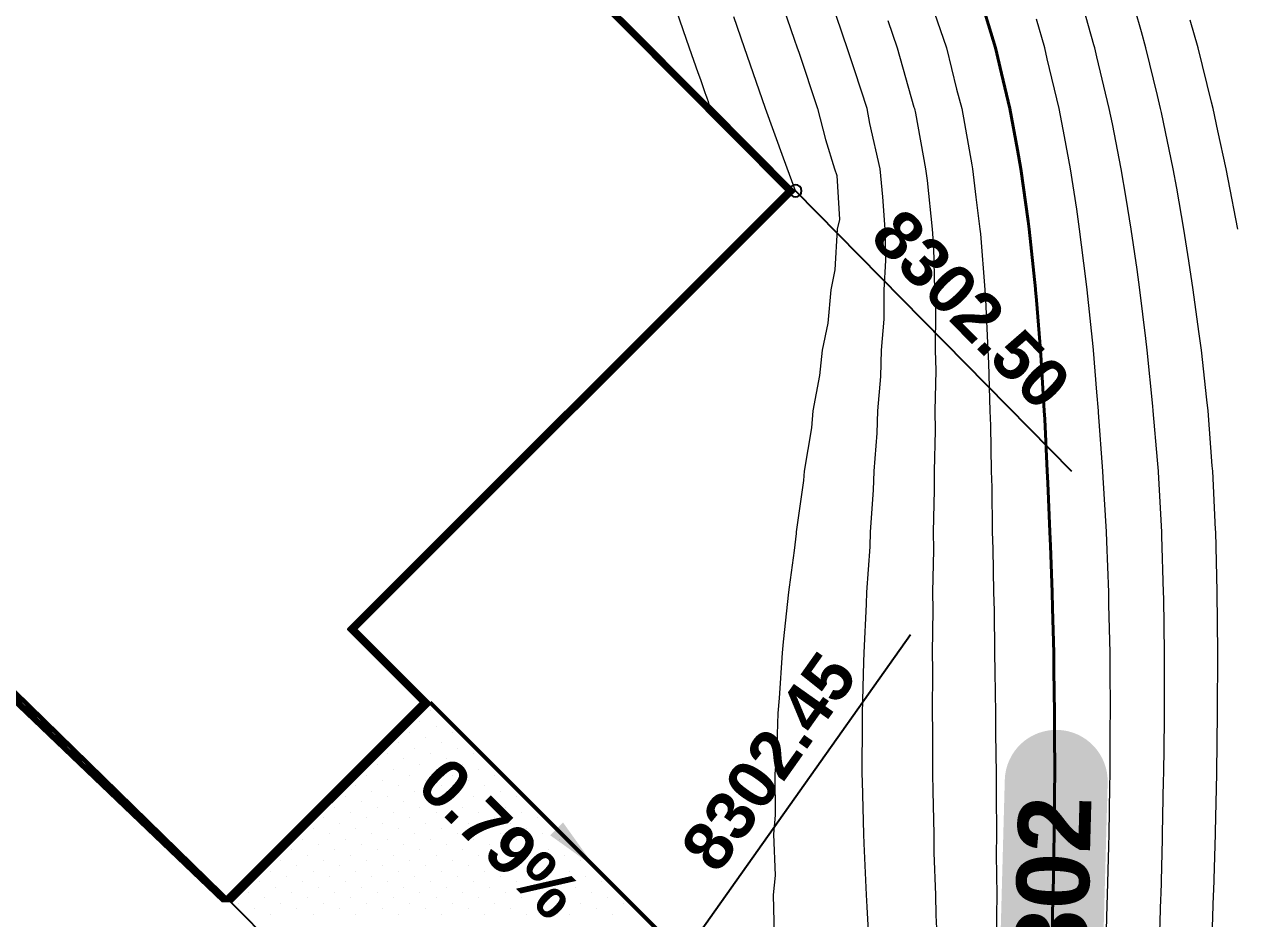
# Model space of a CAD drawing. Extents: x 2799052 to 2815686, y 1319509 to 1336143.
# Drawn here: x 2807441.17 to 2807461.22, y 1327842.25 to 1327857.03 of the extents above; entities that cross this region are included whole.
import ezdxf

# ---------------------------------------------------------------- set-up
doc = ezdxf.new("R2010")
doc.units = 0
doc.header["$LTSCALE"] = 0.5
doc.header["$MEASUREMENT"] = 0
doc.layers.add('C-Road-Asph-Hach-Bdry', color=64, linetype='Continuous', lineweight=25, plot=False)
doc.layers.add('C-SWLK-Hach-Bdry', color=222, linetype='Continuous', lineweight=25, plot=False)
for name, color, linetype, lineweight in [('C-SWLK', 3, 'Continuous', 50), ('C-SWLK-HACH', 150, 'Continuous', 35), ('C-Topo-Cont-10th', 8, 'Continuous', 13), ('C-TOPO-CONT-1FT', 7, 'Continuous', 40), ('C-TOPO-SLOP', 1, 'Continuous', 25), ('C-TOPO-SPOT', 2, 'Continuous', 25)]:
    doc.layers.add(name, color=color, linetype=linetype, lineweight=lineweight)
doc.layers.add('C-TOPO-CONT-TEXT-1FT', color=1, linetype='Continuous')
doc.layers.add('C-TOPO-USER', color=40, linetype='Continuous')
doc.styles.add('Swiss 721 BT', font='swissb.ttf', dxfattribs={"height": 2})

msp = doc.modelspace()

# ---------------------------------------------------------------- hatches: boundary and pattern name
at = {"true_color": 0x000000}
msp.add_hatch(color=18, dxfattribs=at).paths.add_polyline_path([(2807458.084, 1327839.443, 0.414214), (2807458.957, 1327840.269), (2807459.073, 1327844.496, 0.414214), (2807458.246, 1327845.369, 0.414214), (2807457.373, 1327844.542), (2807457.258, 1327840.315, 0.414214)], flags=0)

# ---------------------------------------------------------------- linework, layer by layer
at = {"color": 0, "linetype": 'ByBlock'}
for start, end in [(45, 225), (225, 45)]:
    msp.add_arc((2807453.915, 1327854.279, 8302.5), 0.1, start, end, dxfattribs=at)
at = {"layer": 'C-Road-Asph-Hach-Bdry'}
msp.add_circle((2807368.688, 1327825.522), 8317.007, dxfattribs=at)
at = {"layer": 'C-SWLK'}
for p in [(2807444.575, 1327842.524), (2807455.594, 1327838.104)]:
    msp.add_line(p, (2807447.875, 1327845.824), dxfattribs=at)
at = {"layer": 'C-SWLK-HACH', "linetype": 'Continuous'}
for p, q in [((2807447.885, 1327845.684), (2807447.885, 1327845.684)), ((2807447.708, 1327845.507), (2807447.708, 1327845.507)), ((2807447.974, 1327845.419), (2807447.974, 1327845.419)), ((2807447.532, 1327845.33), (2807447.532, 1327845.33)), ((2807447.797, 1327845.242), (2807447.797, 1327845.242)), ((2807448.239, 1327845.33), (2807448.239, 1327845.33)), ((2807447.178, 1327844.977), (2807447.178, 1327844.977)), ((2807447.355, 1327845.154), (2807447.355, 1327845.154)), ((2807447.62, 1327845.065), (2807447.62, 1327845.065)), ((2807447.885, 1327844.977), (2807447.885, 1327844.977)), ((2807448.062, 1327845.154), (2807448.062, 1327845.154)), ((2807448.327, 1327845.065), (2807448.327, 1327845.065)), ((2807448.592, 1327844.977), (2807448.592, 1327844.977)), ((2807447.001, 1327844.8), (2807447.001, 1327844.8)), ((2807447.443, 1327844.888), (2807447.443, 1327844.888)), ((2807447.708, 1327844.8), (2807447.708, 1327844.8)), ((2807448.15, 1327844.888), (2807448.15, 1327844.888)), ((2807448.416, 1327844.8), (2807448.416, 1327844.8)), ((2807446.825, 1327844.623), (2807446.825, 1327844.623)), ((2807447.267, 1327844.712), (2807447.267, 1327844.712)), ((2807447.532, 1327844.623), (2807447.532, 1327844.623)), ((2807447.974, 1327844.712), (2807447.974, 1327844.712)), ((2807448.239, 1327844.623), (2807448.239, 1327844.623)), ((2807448.681, 1327844.712), (2807448.681, 1327844.712)), ((2807448.946, 1327844.623), (2807448.946, 1327844.623)), ((2807446.648, 1327844.447), (2807446.648, 1327844.447)), ((2807446.913, 1327844.358), (2807446.913, 1327844.358)), ((2807447.09, 1327844.535), (2807447.09, 1327844.535)), ((2807447.355, 1327844.447), (2807447.355, 1327844.447)), ((2807447.62, 1327844.358), (2807447.62, 1327844.358)), ((2807447.797, 1327844.535), (2807447.797, 1327844.535)), ((2807448.062, 1327844.447), (2807448.062, 1327844.447)), ((2807448.327, 1327844.358), (2807448.327, 1327844.358)), ((2807448.504, 1327844.535), (2807448.504, 1327844.535)), ((2807448.769, 1327844.447), (2807448.769, 1327844.447)), ((2807448.769, 1327844.447), (2807448.769, 1327844.447)), ((2807449.034, 1327844.358), (2807449.034, 1327844.358)), ((2807446.471, 1327844.27), (2807446.471, 1327844.27)), ((2807446.736, 1327844.181), (2807446.736, 1327844.181)), ((2807447.178, 1327844.27), (2807447.178, 1327844.27)), ((2807447.443, 1327844.181), (2807447.443, 1327844.181)), ((2807447.885, 1327844.27), (2807447.885, 1327844.27)), ((2807448.15, 1327844.181), (2807448.15, 1327844.181)), ((2807448.592, 1327844.27), (2807448.592, 1327844.27)), ((2807448.858, 1327844.181), (2807448.858, 1327844.181)), ((2807449.299, 1327844.27), (2807449.299, 1327844.27)), ((2807446.294, 1327844.093), (2807446.294, 1327844.093)), ((2807446.559, 1327844.005), (2807446.559, 1327844.005)), ((2807447.001, 1327844.093), (2807447.001, 1327844.093)), ((2807447.267, 1327844.005), (2807447.267, 1327844.005)), ((2807447.708, 1327844.093), (2807447.708, 1327844.093)), ((2807447.974, 1327844.005), (2807447.974, 1327844.005)), ((2807448.416, 1327844.093), (2807448.416, 1327844.093)), ((2807448.681, 1327844.005), (2807448.681, 1327844.005)), ((2807449.123, 1327844.093), (2807449.123, 1327844.093)), ((2807449.388, 1327844.005), (2807449.388, 1327844.005)), ((2807446.117, 1327843.916), (2807446.117, 1327843.916)), ((2807446.383, 1327843.828), (2807446.383, 1327843.828)), ((2807446.825, 1327843.916), (2807446.825, 1327843.916)), ((2807447.09, 1327843.828), (2807447.09, 1327843.828)), ((2807447.532, 1327843.916), (2807447.532, 1327843.916)), ((2807447.797, 1327843.828), (2807447.797, 1327843.828)), ((2807448.239, 1327843.916), (2807448.239, 1327843.916)), ((2807448.504, 1327843.828), (2807448.504, 1327843.828)), ((2807448.946, 1327843.916), (2807448.946, 1327843.916)), ((2807449.211, 1327843.828), (2807449.211, 1327843.828)), ((2807449.653, 1327843.916), (2807449.653, 1327843.916)), ((2807445.764, 1327843.563), (2807445.764, 1327843.563)), ((2807445.941, 1327843.739), (2807445.941, 1327843.739)), ((2807446.206, 1327843.651), (2807446.206, 1327843.651)), ((2807446.471, 1327843.563), (2807446.471, 1327843.563)), ((2807446.648, 1327843.739), (2807446.648, 1327843.739)), ((2807446.913, 1327843.651), (2807446.913, 1327843.651)), ((2807447.178, 1327843.563), (2807447.178, 1327843.563)), ((2807447.355, 1327843.739), (2807447.355, 1327843.739)), ((2807447.62, 1327843.651), (2807447.62, 1327843.651)), ((2807447.885, 1327843.563), (2807447.885, 1327843.563)), ((2807448.062, 1327843.739), (2807448.062, 1327843.739)), ((2807448.327, 1327843.651), (2807448.327, 1327843.651)), ((2807448.592, 1327843.563), (2807448.592, 1327843.563)), ((2807448.769, 1327843.739), (2807448.769, 1327843.739)), ((2807449.034, 1327843.651), (2807449.034, 1327843.651)), ((2807449.299, 1327843.563), (2807449.299, 1327843.563)), ((2807449.476, 1327843.739), (2807449.476, 1327843.739)), ((2807449.741, 1327843.651), (2807449.741, 1327843.651)), ((2807450.007, 1327843.563), (2807450.007, 1327843.563)), ((2807445.587, 1327843.386), (2807445.587, 1327843.386)), ((2807446.029, 1327843.474), (2807446.029, 1327843.474)), ((2807446.294, 1327843.386), (2807446.294, 1327843.386)), ((2807446.736, 1327843.474), (2807446.736, 1327843.474)), ((2807446.736, 1327843.474), (2807446.736, 1327843.474)), ((2807447.001, 1327843.386), (2807447.001, 1327843.386)), ((2807447.443, 1327843.474), (2807447.443, 1327843.474)), ((2807447.708, 1327843.386), (2807447.708, 1327843.386)), ((2807448.15, 1327843.474), (2807448.15, 1327843.474)), ((2807448.416, 1327843.386), (2807448.416, 1327843.386)), ((2807448.858, 1327843.474), (2807448.858, 1327843.474)), ((2807449.123, 1327843.386), (2807449.123, 1327843.386)), ((2807449.565, 1327843.474), (2807449.565, 1327843.474)), ((2807449.83, 1327843.386), (2807449.83, 1327843.386)), ((2807445.41, 1327843.209), (2807445.41, 1327843.209)), ((2807445.852, 1327843.297), (2807445.852, 1327843.297)), ((2807446.117, 1327843.209), (2807446.117, 1327843.209)), ((2807446.559, 1327843.297), (2807446.559, 1327843.297)), ((2807446.825, 1327843.209), (2807446.825, 1327843.209)), ((2807447.267, 1327843.297), (2807447.267, 1327843.297)), ((2807447.532, 1327843.209), (2807447.532, 1327843.209)), ((2807447.974, 1327843.297), (2807447.974, 1327843.297)), ((2807448.239, 1327843.209), (2807448.239, 1327843.209)), ((2807448.681, 1327843.297), (2807448.681, 1327843.297)), ((2807448.946, 1327843.209), (2807448.946, 1327843.209)), ((2807449.388, 1327843.297), (2807449.388, 1327843.297)), ((2807449.653, 1327843.209), (2807449.653, 1327843.209)), ((2807450.095, 1327843.297), (2807450.095, 1327843.297)), ((2807450.36, 1327843.209), (2807450.36, 1327843.209)), ((2807445.234, 1327843.032), (2807445.234, 1327843.032)), ((2807445.676, 1327843.121), (2807445.676, 1327843.121)), ((2807445.941, 1327843.032), (2807445.941, 1327843.032)), ((2807446.383, 1327843.121), (2807446.383, 1327843.121)), ((2807446.648, 1327843.032), (2807446.648, 1327843.032)), ((2807447.09, 1327843.121), (2807447.09, 1327843.121)), ((2807447.355, 1327843.032), (2807447.355, 1327843.032)), ((2807447.797, 1327843.121), (2807447.797, 1327843.121)), ((2807448.062, 1327843.032), (2807448.062, 1327843.032)), ((2807448.504, 1327843.121), (2807448.504, 1327843.121)), ((2807448.769, 1327843.032), (2807448.769, 1327843.032)), ((2807449.211, 1327843.121), (2807449.211, 1327843.121)), ((2807449.476, 1327843.032), (2807449.476, 1327843.032)), ((2807449.918, 1327843.121), (2807449.918, 1327843.121)), ((2807450.183, 1327843.032), (2807450.183, 1327843.032)), ((2807445.057, 1327842.856), (2807445.057, 1327842.856)), ((2807445.322, 1327842.767), (2807445.322, 1327842.767)), ((2807445.499, 1327842.944), (2807445.499, 1327842.944)), ((2807445.764, 1327842.856), (2807445.764, 1327842.856)), ((2807446.029, 1327842.767), (2807446.029, 1327842.767)), ((2807446.206, 1327842.944), (2807446.206, 1327842.944)), ((2807446.471, 1327842.856), (2807446.471, 1327842.856)), ((2807446.736, 1327842.767), (2807446.736, 1327842.767)), ((2807446.913, 1327842.944), (2807446.913, 1327842.944)), ((2807447.178, 1327842.856), (2807447.178, 1327842.856)), ((2807447.443, 1327842.767), (2807447.443, 1327842.767)), ((2807447.62, 1327842.944), (2807447.62, 1327842.944)), ((2807447.885, 1327842.856), (2807447.885, 1327842.856)), ((2807448.15, 1327842.767), (2807448.15, 1327842.767)), ((2807448.327, 1327842.944), (2807448.327, 1327842.944)), ((2807448.592, 1327842.856), (2807448.592, 1327842.856)), ((2807448.858, 1327842.767), (2807448.858, 1327842.767)), ((2807449.034, 1327842.944), (2807449.034, 1327842.944)), ((2807449.299, 1327842.856), (2807449.299, 1327842.856)), ((2807449.565, 1327842.767), (2807449.565, 1327842.767)), ((2807449.741, 1327842.944), (2807449.741, 1327842.944)), ((2807449.741, 1327842.944), (2807449.741, 1327842.944)), ((2807450.007, 1327842.856), (2807450.007, 1327842.856)), ((2807450.272, 1327842.767), (2807450.272, 1327842.767)), ((2807450.449, 1327842.944), (2807450.449, 1327842.944)), ((2807450.714, 1327842.856), (2807450.714, 1327842.856)), ((2807444.88, 1327842.679), (2807444.88, 1327842.679)), ((2807445.145, 1327842.59), (2807445.145, 1327842.59)), ((2807445.587, 1327842.679), (2807445.587, 1327842.679)), ((2807445.852, 1327842.59), (2807445.852, 1327842.59)), ((2807446.294, 1327842.679), (2807446.294, 1327842.679)), ((2807446.559, 1327842.59), (2807446.559, 1327842.59)), ((2807447.001, 1327842.679), (2807447.001, 1327842.679)), ((2807447.267, 1327842.59), (2807447.267, 1327842.59)), ((2807447.708, 1327842.679), (2807447.708, 1327842.679)), ((2807447.974, 1327842.59), (2807447.974, 1327842.59)), ((2807448.416, 1327842.679), (2807448.416, 1327842.679)), ((2807448.681, 1327842.59), (2807448.681, 1327842.59)), ((2807449.123, 1327842.679), (2807449.123, 1327842.679)), ((2807449.388, 1327842.59), (2807449.388, 1327842.59)), ((2807449.83, 1327842.679), (2807449.83, 1327842.679)), ((2807450.095, 1327842.59), (2807450.095, 1327842.59)), ((2807450.537, 1327842.679), (2807450.537, 1327842.679)), ((2807450.802, 1327842.59), (2807450.802, 1327842.59)), ((2807444.703, 1327842.502), (2807444.703, 1327842.502)), ((2807444.703, 1327842.502), (2807444.703, 1327842.502)), ((2807444.968, 1327842.414), (2807444.968, 1327842.414)), ((2807445.41, 1327842.502), (2807445.41, 1327842.502)), ((2807445.676, 1327842.414), (2807445.676, 1327842.414)), ((2807446.117, 1327842.502), (2807446.117, 1327842.502)), ((2807446.383, 1327842.414), (2807446.383, 1327842.414)), ((2807446.825, 1327842.502), (2807446.825, 1327842.502)), ((2807447.09, 1327842.414), (2807447.09, 1327842.414)), ((2807447.532, 1327842.502), (2807447.532, 1327842.502)), ((2807447.797, 1327842.414), (2807447.797, 1327842.414)), ((2807448.239, 1327842.502), (2807448.239, 1327842.502)), ((2807448.504, 1327842.414), (2807448.504, 1327842.414)), ((2807448.946, 1327842.502), (2807448.946, 1327842.502)), ((2807449.211, 1327842.414), (2807449.211, 1327842.414)), ((2807449.653, 1327842.502), (2807449.653, 1327842.502)), ((2807449.918, 1327842.414), (2807449.918, 1327842.414)), ((2807450.36, 1327842.502), (2807450.36, 1327842.502)), ((2807450.625, 1327842.414), (2807450.625, 1327842.414)), ((2807451.067, 1327842.502), (2807451.067, 1327842.502)), ((2807445.234, 1327842.325), (2807445.234, 1327842.325)), ((2807445.941, 1327842.325), (2807445.941, 1327842.325)), ((2807446.648, 1327842.325), (2807446.648, 1327842.325)), ((2807447.355, 1327842.325), (2807447.355, 1327842.325)), ((2807448.062, 1327842.325), (2807448.062, 1327842.325)), ((2807448.769, 1327842.325), (2807448.769, 1327842.325)), ((2807449.476, 1327842.325), (2807449.476, 1327842.325)), ((2807450.183, 1327842.325), (2807450.183, 1327842.325)), ((2807450.89, 1327842.325), (2807450.89, 1327842.325))]:
    msp.add_line(p, q, dxfattribs=at)
at = {"layer": 'C-SWLK-Hach-Bdry'}
for p, q in [((2807444.575, 1327842.524), (2807447.875, 1327845.824)), ((2807447.875, 1327845.824), (2807455.594, 1327838.104)), ((2807448.759, 1327838.34), (2807444.575, 1327842.524))]:
    msp.add_line(p, q, dxfattribs=at)
at = {"layer": 'C-Topo-Cont-10th'}
for points, elevation in [([(2807433.99, 1327852.847), (2807443.72, 1327843.333), (2807444.499, 1327842.589), (2807444.509, 1327842.589), (2807447.503, 1327845.583), (2807447.744, 1327845.824), (2807447.656, 1327845.912), (2807446.536, 1327847.032), (2807453.255, 1327853.751), (2807453.783, 1327854.279), (2807433.868, 1327874.326)], 8303.9), ([(2807434.063, 1327852.749), (2807443.007, 1327844.005), (2807444.494, 1327842.585), (2807444.514, 1327842.585), (2807447.294, 1327845.365), (2807447.753, 1327845.824), (2807447.585, 1327845.992), (2807446.545, 1327847.032), (2807452.785, 1327853.271), (2807453.793, 1327854.279), (2807435.3, 1327872.894)], 8303.8), ([(2807436.732, 1327871.462), (2807453.802, 1327854.279), (2807452.314, 1327852.791), (2807446.554, 1327847.032), (2807447.514, 1327846.072), (2807447.762, 1327845.824), (2807447.085, 1327845.146), (2807444.519, 1327842.58), (2807444.49, 1327842.58), (2807442.294, 1327844.676), (2807434.136, 1327852.652)], 8303.7), ([(2807441.057, 1327870.644), (2807441.234, 1327869.983), (2807441.325, 1327869.644), (2807441.45, 1327869.198), (2807441.605, 1327868.644), (2807441.67, 1327868.418), (2807441.893, 1327867.644), (2807441.895, 1327867.637), (2807442.186, 1327866.644), (2807442.311, 1327866.227), (2807442.318, 1327866.202), (2807442.459, 1327865.735), (2807453.84, 1327854.279), (2807450.432, 1327850.872), (2807446.592, 1327847.032), (2807447.232, 1327846.392), (2807447.8, 1327845.824), (2807446.248, 1327844.272), (2807444.538, 1327842.561), (2807444.471, 1327842.561), (2807439.442, 1327847.362)], 8303.3), ([(2807438.164, 1327870.03), (2807453.812, 1327854.279), (2807451.844, 1327852.312), (2807446.564, 1327847.032), (2807447.444, 1327846.152), (2807447.772, 1327845.824), (2807446.876, 1327844.928), (2807444.523, 1327842.575), (2807444.485, 1327842.575), (2807441.581, 1327845.348), (2807434.209, 1327852.555)], 8303.6), ([(2807439.596, 1327868.598), (2807453.821, 1327854.279), (2807451.373, 1327851.832), (2807446.573, 1327847.032), (2807447.373, 1327846.232), (2807447.781, 1327845.824), (2807446.667, 1327844.709), (2807444.528, 1327842.571), (2807444.48, 1327842.571), (2807440.868, 1327846.019)], 8303.5), ([(2807441.028, 1327867.166), (2807453.83, 1327854.279), (2807450.902, 1327851.352), (2807446.582, 1327847.032), (2807447.302, 1327846.312), (2807447.79, 1327845.824), (2807446.457, 1327844.491), (2807444.533, 1327842.566), (2807444.476, 1327842.566), (2807440.155, 1327846.691)], 8303.4), ([(2807443.891, 1327864.303), (2807453.849, 1327854.279), (2807449.961, 1327850.392), (2807446.601, 1327847.032), (2807447.161, 1327846.472), (2807447.809, 1327845.824), (2807446.039, 1327844.054), (2807444.542, 1327842.557), (2807444.466, 1327842.557), (2807438.728, 1327848.034)], 8303.2), ([(2807445.323, 1327862.871), (2807453.858, 1327854.279), (2807449.49, 1327849.912), (2807446.611, 1327847.032), (2807447.091, 1327846.552), (2807447.819, 1327845.824), (2807445.83, 1327843.835), (2807444.547, 1327842.552), (2807444.462, 1327842.552), (2807438.015, 1327848.705)], 8303.1), ([(2807448.187, 1327860.007), (2807453.877, 1327854.279), (2807448.549, 1327848.952), (2807446.629, 1327847.032), (2807446.949, 1327846.712), (2807447.837, 1327845.824), (2807445.412, 1327843.398), (2807444.556, 1327842.543), (2807444.452, 1327842.543), (2807436.589, 1327850.048)], 8302.9), ([(2807449.619, 1327858.575), (2807453.886, 1327854.279), (2807448.079, 1327848.472), (2807446.639, 1327847.032), (2807446.879, 1327846.792), (2807447.847, 1327845.824), (2807445.202, 1327843.179), (2807444.561, 1327842.538), (2807444.448, 1327842.538), (2807435.876, 1327850.72)], 8302.8), ([(2807453.598, 1327857.644), (2807453.895, 1327856.788), (2807453.943, 1327856.644), (2807453.967, 1327856.571), (2807454.279, 1327855.644), (2807454.409, 1327855.13), (2807454.561, 1327854.644), (2807454.596, 1327854.533), (2807454.64, 1327853.809), (2807454.603, 1327853.644), (2807454.567, 1327852.972), (2807454.496, 1327852.644), (2807454.446, 1327852.092), (2807454.354, 1327851.644), (2807454.313, 1327851.226), (2807454.203, 1327850.644), (2807454.176, 1327850.362), (2807454.058, 1327849.644), (2807454.044, 1327849.494), (2807453.927, 1327848.644), (2807453.925, 1327848.614), (2807453.895, 1327848.336), (2807453.809, 1327847.73), (2807453.796, 1327847.644), (2807453.713, 1327846.825), (2807453.692, 1327846.644), (2807453.644, 1327845.895), (2807453.62, 1327845.644), (2807453.6, 1327844.938), (2807453.575, 1327844.644), (2807453.581, 1327843.958), (2807453.551, 1327843.644), (2807453.576, 1327842.963), (2807453.544, 1327842.644), (2807453.563, 1327841.975)], 8302.4), ([(2807455.142, 1327841.644), (2807455.096, 1327842.442), (2807455.085, 1327842.644), (2807455.048, 1327843.491), (2807455.041, 1327843.644), (2807455.022, 1327844.517), (2807455.018, 1327844.644), (2807455.021, 1327845.518), (2807455.02, 1327845.644), (2807455.045, 1327846.494), (2807455.047, 1327846.644), (2807455.09, 1327847.448), (2807455.094, 1327847.644), (2807455.146, 1327848.393), (2807455.151, 1327848.644), (2807455.205, 1327849.334), (2807455.212, 1327849.644), (2807455.266, 1327850.273), (2807455.275, 1327850.644), (2807455.326, 1327851.213), (2807455.335, 1327851.644), (2807455.379, 1327852.16), (2807455.382, 1327852.644), (2807455.408, 1327853.13), (2807455.394, 1327853.644), (2807455.359, 1327854.18), (2807455.314, 1327854.644), (2807455.143, 1327855.396), (2807455.096, 1327855.644), (2807454.895, 1327856.264), (2807454.766, 1327856.644), (2807454.702, 1327856.837), (2807454.434, 1327857.644)], 8302.3), ([(2807459.923, 1327841.644), (2807459.953, 1327842.586), (2807459.955, 1327842.644), (2807459.978, 1327843.56), (2807459.981, 1327843.644), (2807459.998, 1327844.541), (2807460, 1327844.644), (2807460.01, 1327845.529), (2807460.011, 1327845.644), (2807460.011, 1327846.527), (2807460.012, 1327846.644), (2807459.999, 1327847.54), (2807459.998, 1327847.644), (2807459.968, 1327848.57), (2807459.966, 1327848.644), (2807459.911, 1327849.627), (2807459.911, 1327849.644), (2807459.895, 1327849.827), (2807459.825, 1327850.644), (2807459.819, 1327850.72), (2807459.723, 1327851.644), (2807459.702, 1327851.837), (2807459.603, 1327852.644), (2807459.558, 1327852.98), (2807459.463, 1327853.644), (2807459.38, 1327854.159), (2807459.297, 1327854.644), (2807459.151, 1327855.388), (2807459.099, 1327855.644), (2807458.895, 1327856.494), (2807458.86, 1327856.644), (2807458.846, 1327856.693), (2807458.578, 1327857.644)], 8301.8), ([(2807460.792, 1327841.746), (2807460.824, 1327842.644), (2807460.826, 1327842.713), (2807460.853, 1327843.644), (2807460.854, 1327843.685), (2807460.875, 1327844.644), (2807460.875, 1327844.664), (2807460.889, 1327845.644), (2807460.889, 1327845.65), (2807460.893, 1327846.644), (2807460.893, 1327846.646), (2807460.884, 1327847.644), (2807460.884, 1327847.655), (2807460.859, 1327848.644), (2807460.856, 1327848.682), (2807460.81, 1327849.644), (2807460.802, 1327849.736), (2807460.733, 1327850.644), (2807460.713, 1327850.825), (2807460.622, 1327851.644), (2807460.582, 1327851.956), (2807460.488, 1327852.644), (2807460.417, 1327853.122), (2807460.334, 1327853.644), (2807460.214, 1327854.325), (2807460.156, 1327854.644), (2807459.962, 1327855.577), (2807459.948, 1327855.644), (2807459.895, 1327855.857), (2807459.706, 1327856.644), (2807459.631, 1327856.908), (2807459.423, 1327857.644)], 8301.7), ([(2807451.895, 1327857.413), (2807452.158, 1327856.644), (2807452.301, 1327856.237), (2807452.343, 1327856.119), (2807452.394, 1327855.973), (2807452.418, 1327855.904), (2807452.433, 1327855.863), (2807452.442, 1327855.836), (2807452.449, 1327855.817), (2807452.454, 1327855.803), (2807452.458, 1327855.792), (2807452.461, 1327855.784), (2807452.463, 1327855.776), (2807452.483, 1327855.711), (2807453.905, 1327854.279), (2807447.137, 1327847.512), (2807446.657, 1327847.032), (2807446.737, 1327846.952), (2807447.865, 1327845.824), (2807444.784, 1327842.742), (2807444.57, 1327842.528), (2807444.438, 1327842.528), (2807438.56, 1327848.139)], 8302.6), ([(2807456.159, 1327857.379), (2807456.409, 1327856.644), (2807456.577, 1327855.961), (2807456.662, 1327855.644), (2807456.826, 1327854.713), (2807456.839, 1327854.644), (2807456.895, 1327854.178), (2807456.963, 1327853.644), (2807456.971, 1327853.568), (2807457.044, 1327852.644), (2807457.056, 1327852.482), (2807457.092, 1327851.644), (2807457.104, 1327851.434), (2807457.124, 1327850.644), (2807457.135, 1327850.403), (2807457.148, 1327849.644), (2807457.158, 1327849.381), (2807457.167, 1327848.644), (2807457.177, 1327848.361), (2807457.186, 1327847.644), (2807457.195, 1327847.343), (2807457.204, 1327846.644), (2807457.21, 1327846.328), (2807457.22, 1327845.644), (2807457.222, 1327845.317), (2807457.233, 1327844.644), (2807457.231, 1327844.308), (2807457.238, 1327843.644), (2807457.233, 1327843.306), (2807457.241, 1327842.644), (2807457.236, 1327842.303), (2807457.242, 1327841.644)], 8302.1), ([(2807451.051, 1327857.143), (2807453.896, 1327854.279), (2807447.608, 1327847.992), (2807446.648, 1327847.032), (2807446.808, 1327846.872), (2807447.856, 1327845.824), (2807444.993, 1327842.961), (2807444.566, 1327842.533), (2807444.443, 1327842.533), (2807435.163, 1327851.391)], 8302.7), ([(2807446.667, 1327847.032), (2807453.915, 1327854.279), (2807453.716, 1327854.823), (2807453.416, 1327855.644), (2807453.166, 1327856.372), (2807453.07, 1327856.644), (2807452.895, 1327857.157)], 8302.5), ([(2807455.442, 1327857.097), (2807455.595, 1327856.644), (2807455.872, 1327855.666), (2807455.88, 1327855.644), (2807455.895, 1327855.562), (2807456.065, 1327854.644), (2807456.088, 1327854.45), (2807456.171, 1327853.644), (2807456.194, 1327853.345), (2807456.214, 1327852.644), (2807456.228, 1327852.311), (2807456.223, 1327851.644), (2807456.231, 1327851.308), (2807456.216, 1327850.644), (2807456.222, 1327850.317), (2807456.204, 1327849.644), (2807456.208, 1327849.33), (2807456.192, 1327848.644), (2807456.195, 1327848.343), (2807456.181, 1327847.644), (2807456.185, 1327847.354), (2807456.173, 1327846.644), (2807456.178, 1327846.361), (2807456.171, 1327845.644), (2807456.176, 1327845.363), (2807456.178, 1327844.644), (2807456.182, 1327844.357), (2807456.198, 1327843.644), (2807456.202, 1327843.336), (2807456.23, 1327842.644), (2807456.233, 1327842.305), (2807456.266, 1327841.644)], 8302.2), ([(2807459.045, 1327841.644), (2807459.067, 1327842.472), (2807459.072, 1327842.644), (2807459.091, 1327843.448), (2807459.096, 1327843.644), (2807459.107, 1327844.431), (2807459.112, 1327844.644), (2807459.116, 1327845.423), (2807459.118, 1327845.644), (2807459.113, 1327846.426), (2807459.112, 1327846.644), (2807459.095, 1327847.444), (2807459.092, 1327847.644), (2807459.058, 1327848.481), (2807459.053, 1327848.644), (2807459, 1327849.539), (2807458.994, 1327849.644), (2807458.924, 1327850.614), (2807458.922, 1327850.644), (2807458.895, 1327850.952), (2807458.837, 1327851.644), (2807458.832, 1327851.707), (2807458.735, 1327852.644), (2807458.714, 1327852.824), (2807458.61, 1327853.644), (2807458.562, 1327853.977), (2807458.458, 1327854.644), (2807458.358, 1327855.181), (2807458.27, 1327855.644), (2807458.074, 1327856.464), (2807458.032, 1327856.644), (2807457.895, 1327857.121)], 8301.9), ([(2807461.223, 1327853.644), (2807461.066, 1327854.472), (2807461.033, 1327854.644), (2807460.895, 1327855.273), (2807460.816, 1327855.644), (2807460.791, 1327855.748), (2807460.569, 1327856.644), (2807460.437, 1327857.102)], 8301.6), ([(2807446.667, 1327847.032), (2807453.915, 1327854.279)], 8302.5), ([(2807447.875, 1327845.824), (2807446.667, 1327847.032), (2807447.875, 1327845.824)], 8302.5), ([(2807444.575, 1327842.524), (2807447.875, 1327845.824), (2807444.575, 1327842.524), (2807448.759, 1327838.34), (2807446.829, 1327836.41), (2807432.687, 1327822.268)], 8302.5)]:
    msp.add_lwpolyline(points, dxfattribs=dict(at, elevation=elevation))
at = {"layer": 'C-TOPO-CONT-1FT'}
for points, elevation in [([(2807433.917, 1327852.944), (2807444.433, 1327842.662), (2807444.504, 1327842.594), (2807444.505, 1327842.594), (2807447.712, 1327845.802), (2807447.734, 1327845.824), (2807447.726, 1327845.832), (2807446.526, 1327847.032), (2807453.726, 1327854.231), (2807453.774, 1327854.279), (2807432.436, 1327875.758)], 8304), ([(2807446.755, 1327861.439), (2807453.868, 1327854.279), (2807449.02, 1327849.432), (2807446.62, 1327847.032), (2807447.02, 1327846.632), (2807447.828, 1327845.824), (2807445.621, 1327843.616), (2807444.552, 1327842.547), (2807444.457, 1327842.547), (2807437.302, 1327849.377)], 8303), ([(2807458.154, 1327841.644), (2807458.164, 1327842.374), (2807458.172, 1327842.644), (2807458.182, 1327843.356), (2807458.189, 1327843.644), (2807458.194, 1327844.345), (2807458.198, 1327844.644), (2807458.195, 1327845.344), (2807458.196, 1327845.644), (2807458.184, 1327846.354), (2807458.182, 1327846.644), (2807458.16, 1327847.379), (2807458.154, 1327847.644), (2807458.127, 1327848.412), (2807458.117, 1327848.644), (2807458.085, 1327849.454), (2807458.073, 1327849.644), (2807458.033, 1327850.506), (2807458.023, 1327850.644), (2807457.968, 1327851.571), (2807457.962, 1327851.644), (2807457.895, 1327852.474), (2807457.882, 1327852.644), (2807457.881, 1327852.658), (2807457.776, 1327853.644), (2807457.759, 1327853.78), (2807457.639, 1327854.644), (2807457.582, 1327854.956), (2807457.458, 1327855.644), (2807457.317, 1327856.222), (2807457.218, 1327856.644), (2807456.927, 1327857.611)], 8302)]:
    msp.add_lwpolyline(points, dxfattribs=dict(at, elevation=elevation))
at = {"layer": 'C-TOPO-SLOP', "linetype": 'Continuous'}
msp.add_line((2807449.967, 1327843.732), (2807448.835, 1327844.863), dxfattribs=at)
at = {"layer": 'C-TOPO-SLOP', "linetype": 'Continuous', "lineweight": 25}
msp.add_solid([(2807450.073, 1327843.838), (2807450.603, 1327843.095), (2807449.861, 1327843.626)], dxfattribs=at)
at = {"layer": 'C-TOPO-SPOT', "color": 2, "linetype": 'Continuous', "lineweight": 25}
for p, q in [((2807453.915, 1327854.279, 8302.5), (2807458.476, 1327849.648, 8302.5)), ((2807452.058, 1327841.64, 8302.453), (2807455.813, 1327846.946, 8302.47))]:
    msp.add_line(p, q, dxfattribs=at)
at = {"layer": 'C-TOPO-USER'}
for points, elevation in [([(2807433.917, 1327852.944), (2807444.433, 1327842.662), (2807444.504, 1327842.594), (2807444.505, 1327842.594), (2807447.712, 1327845.802), (2807447.734, 1327845.824), (2807447.726, 1327845.832), (2807446.526, 1327847.032), (2807453.726, 1327854.231), (2807453.774, 1327854.279), (2807432.436, 1327875.758)], 8304), ([(2807446.755, 1327861.439), (2807453.868, 1327854.279), (2807449.02, 1327849.432), (2807446.62, 1327847.032), (2807447.02, 1327846.632), (2807447.828, 1327845.824), (2807445.621, 1327843.616), (2807444.552, 1327842.547), (2807444.457, 1327842.547), (2807437.302, 1327849.377)], 8303), ([(2807458.154, 1327841.644), (2807458.164, 1327842.374), (2807458.172, 1327842.644), (2807458.182, 1327843.356), (2807458.189, 1327843.644), (2807458.194, 1327844.345), (2807458.198, 1327844.644), (2807458.195, 1327845.344), (2807458.196, 1327845.644), (2807458.184, 1327846.354), (2807458.182, 1327846.644), (2807458.16, 1327847.379), (2807458.154, 1327847.644), (2807458.127, 1327848.412), (2807458.117, 1327848.644), (2807458.085, 1327849.454), (2807458.073, 1327849.644), (2807458.033, 1327850.506), (2807458.023, 1327850.644), (2807457.968, 1327851.571), (2807457.962, 1327851.644), (2807457.895, 1327852.474), (2807457.882, 1327852.644), (2807457.881, 1327852.658), (2807457.776, 1327853.644), (2807457.759, 1327853.78), (2807457.639, 1327854.644), (2807457.582, 1327854.956), (2807457.458, 1327855.644), (2807457.317, 1327856.222), (2807457.218, 1327856.644), (2807456.927, 1327857.611)], 8302)]:
    msp.add_lwpolyline(points, dxfattribs=dict(at, elevation=elevation))

# ---------------------------------------------------------------- texts
at = {"layer": 'C-TOPO-CONT-TEXT-1FT', "insert": (2807458.165, 1327842.406), "char_height": 1.2, "attachment_point": 5, "rotation": 88.4337, "style": 'Swiss 721 BT'}
msp.add_mtext('8302', dxfattribs=at)
at = {"layer": 'C-TOPO-SLOP', "color": 1, "lineweight": 25, "style": 'Swiss 721 BT'}
msp.add_text('0.79%', height=0.8, rotation=315, dxfattribs=at).set_placement((2807447.621, 1327844.414))
at = {"layer": 'C-TOPO-SPOT', "color": 2, "lineweight": 25, "style": 'Swiss 721 BT'}
for s, rotation, p in [('8302.50', 314.5646, (2807455.119, 1327853.484, 8302.5)), ('8302.45', 54.7163, (2807452.629, 1327842.966, 8302.47))]:
    msp.add_text(s, height=0.8, rotation=rotation, dxfattribs=at).set_placement(p)

doc.saveas('drawing.dxf')
